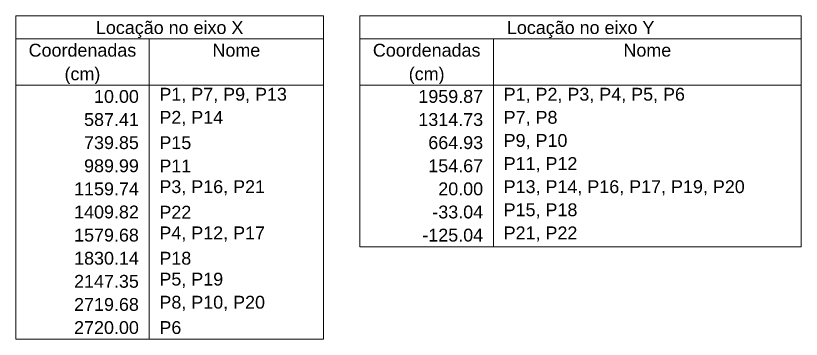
# Model space of a CAD drawing. Header units: millimetres. Extents: x 180 to 11148, y -1598 to 1045.
# Drawn here: x 402.25 to 415.22, y 42.61 to 47.95 of the extents above; entities that cross this region are included whole.
import ezdxf

# ---------------------------------------------------------------- set-up
doc = ezdxf.new("R2010")
doc.units = ezdxf.units.MM
doc.header["$MEASUREMENT"] = 0
doc.layers.add('LC-Tabelas', color=1, linetype='Continuous', lineweight=20)
doc.layers.add('LC-Textos das tabelas', color=5, linetype='Continuous', lineweight=5)
doc.styles.add('Arial', font='arial.ttf')

msp = doc.modelspace()

# ---------------------------------------------------------------- linework, layer by layer
at = {"layer": 'LC-Tabelas'}
for p, q in [((402.2475, 47.9523), (407.3307, 47.9523)), ((402.2475, 47.9523), (402.2475, 42.6149)), ((407.3307, 47.9523), (407.3307, 42.6149)), ((407.9307, 47.9523), (415.2167, 47.9523)), ((407.9307, 47.9523), (407.9307, 44.1399)), ((415.2167, 47.9523), (415.2167, 44.1399)), ((402.2475, 47.571), (407.3307, 47.571)), ((404.4503, 47.571), (404.4503, 42.6149)), ((407.9307, 47.571), (415.2167, 47.571)), ((410.1335, 47.571), (410.1335, 44.1399)), ((402.2475, 46.8086), (407.3307, 46.8086)), ((407.9307, 46.8086), (415.2167, 46.8086)), ((407.9307, 44.1399), (415.2167, 44.1399)), ((402.2475, 42.6149), (407.3307, 42.6149))]:
    msp.add_line(p, q, dxfattribs=at)

# ---------------------------------------------------------------- texts
at = {"layer": 'LC-Textos das tabelas', "linetype": 'Continuous', "char_height": 0.2118, "line_spacing_factor": 0.798, "style": 'Arial'}
for s, insert, width, attachment_point in [('Locação no eixo X', (404.7888, 47.5858), 4.922862, 8), ('Locação no eixo Y', (411.5738, 47.5858), 4.928705, 8), ('Coordenadas', (403.3489, 47.2745), 3.596465, 8), ('Nome', (405.8905, 47.2745), 1.598104, 8), ('Coordenadas', (409.0321, 47.2745), 3.596465, 8), ('Nome', (412.6751, 47.2745), 1.598104, 8), ('(cm)', (403.3488, 46.8238), 1.197848, 8), ('(cm)', (409.0318, 46.8238), 1.197848, 8), ('10.00', (404.2808, 46.512), 1.498771, 9), ('P1, P7, P9, P13', (404.6197, 46.512), 4.265507, 7), ('1959.87', (409.964, 46.512), 2.164891, 9), ('P1, P2, P3, P4, P5, P6', (410.3029, 46.512), 6.0652, 7), ('587.41', (404.2808, 46.1308), 1.831831, 9), ('P2, P14', (404.6197, 46.1308), 2.132753, 7), ('1314.73', (409.964, 46.1308), 2.164891, 9), ('P7, P8', (410.3029, 46.1308), 1.799693, 7), ('739.85', (404.2808, 45.7496), 1.831831, 9), ('P15', (404.6197, 45.7496), 1.066377, 7), ('664.93', (409.964, 45.7496), 1.831831, 9), ('P9, P10', (410.3029, 45.7496), 2.132753, 7), ('989.99', (404.2808, 45.3683), 1.831831, 9), ('P11', (404.6197, 45.3683), 1.066377, 7), ('154.67', (409.964, 45.3683), 1.831831, 9), ('P11, P12', (410.3029, 45.3683), 2.465814, 7), ('1159.74', (404.2808, 44.9871), 2.164891, 9), ('P3, P16, P21', (404.6197, 44.9871), 3.53219, 7), ('20.00', (409.964, 44.9871), 1.498771, 9), ('P13, P14, P16, P17, P19, P20', (410.3029, 44.9871), 8.063561, 7), ('1409.82', (404.2808, 44.6058), 2.164891, 9), ('P22', (404.6197, 44.6058), 1.066377, 7), ('-33.04', (409.964, 44.6058), 1.697438, 9), ('P15, P18', (410.3029, 44.6058), 2.465814, 7), ('1579.68', (404.2808, 44.2246), 2.164891, 9), ('P4, P12, P17', (404.6197, 44.2246), 3.53219, 7), ('-125.04', (409.964, 44.2246), 2.030498, 9), ('P21, P22', (410.3029, 44.2246), 2.465814, 7), ('1830.14', (404.2808, 43.8434), 2.164891, 9), ('P18', (404.6197, 43.8434), 1.066377, 7), ('P5, P19', (404.6197, 43.4621), 2.132753, 7), ('2147.35', (404.2808, 43.4621), 2.164891, 9), ('P8, P10, P20', (404.6197, 43.0809), 3.53219, 7), ('2719.68', (404.2808, 43.0809), 2.164891, 9), ('2720.00', (404.2808, 42.6996), 2.164891, 9), ('P6', (404.6197, 42.6996), 0.733317, 7)]:
    msp.add_mtext(s, dxfattribs=dict(at, insert=insert, width=width, attachment_point=attachment_point))

doc.saveas('drawing.dxf')
